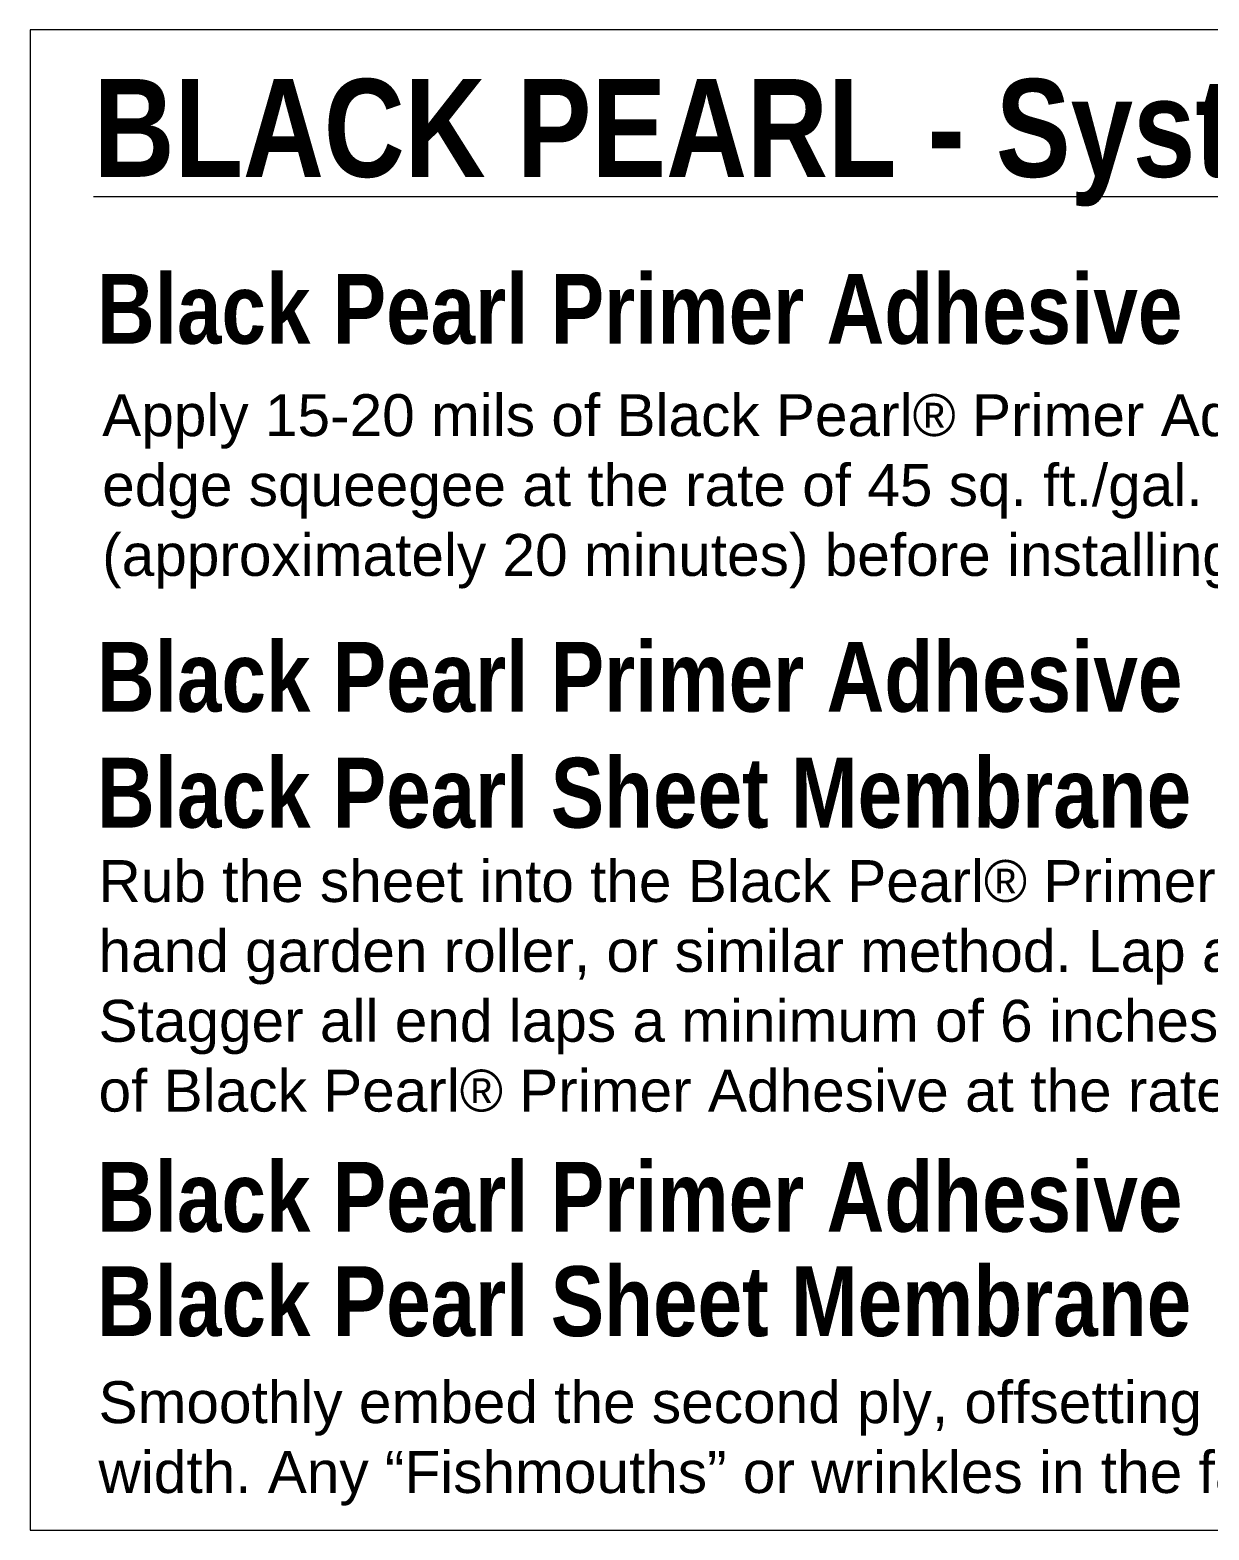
# Model space of a CAD drawing. Header units: inches. Extents: x -441 to 7, y -96 to 2.
# Drawn here: x 0 to 1.661, y 0 to 2.113 of the extents above; entities that cross this region are included whole.
import ezdxf

# ---------------------------------------------------------------- set-up
doc = ezdxf.new("R2010")
doc.units = ezdxf.units.IN
doc.header["$MEASUREMENT"] = 0
doc.layers.add('Text', color=20, linetype='Continuous', lineweight=0)
doc.layers.add('Vector Picture Geometry', color=6, linetype='Continuous', lineweight=0)
doc.styles.add('GENERATED_STYLE_1', font='ARIALN.TTF')
doc.styles.add('GENERATED_STYLE_6', font='ARIALNB.TTF')
doc.styles.get("Standard").update_dxf_attribs({"font": 'arial.ttf'})

msp = doc.modelspace()

# ---------------------------------------------------------------- linework, layer by layer
at = {"layer": 'Vector Picture Geometry', "color": 7, "linetype": 'Continuous', "flags": 128}
msp.add_lwpolyline([(0, 0), (6.85696, 0), (6.85696, 2.11341), (0, 2.11341)], close=True, dxfattribs=at)

# ---------------------------------------------------------------- texts
at = {"layer": 'Text', "attachment_point": 1}
for s, insert, char_height, style in [('\\A1;\\pxql,t4.57143,8.57141;{\\LBLACK PEARL - System Information}', (0.08967, 2.04429), 0.1377953, 'GENERATED_STYLE_6'), ('\\pxi-3,l3,t3;{\\fArial Narrow|b1|i0|c0|p34;Black Pearl Primer Adhesive}', (0.09429, 1.76978), 0.0984252, 'GENERATED_STYLE_1'), ('\\pxi-3,l3,t3;{\\fArial Narrow|b1|i0|c0|p34;Black Pearl Primer Adhesive }', (0.09429, 1.2513), 0.0984252, 'GENERATED_STYLE_1'), ('\\pxi-3,l3,t3;{\\fArial Narrow|b1|i0|c0|p34;Black Pearl Sheet Membrane}', (0.09429, 1.088), 0.0984252, 'GENERATED_STYLE_1'), ('\\pxi-3,l3,t3;{\\fArial Narrow|b1|i0|c0|p34;Black Pearl Primer Adhesive }', (0.09429, 0.51868), 0.0984252, 'GENERATED_STYLE_1'), ('\\pxi-3,l3,t3;{\\fArial Narrow|b1|i0|c0|p34;Black Pearl Sheet Membrane}', (0.09429, 0.37159), 0.0984252, 'GENERATED_STYLE_1')]:
    msp.add_mtext(s, dxfattribs=dict(at, insert=insert, char_height=char_height, style=style))
at = {"layer": 'Text', "char_height": 0.05905512, "attachment_point": 1}
for s, insert, width in [('Apply 15-20 mils of Black Pearl® Primer Adhesive with a non-serrated straight edge squeegee at the rate of 45 sq. ft./gal. Allow it to dry to a tacky condition (approximately 20 minutes) before installing the Black Pearl® Sheet Membrane.', (0.1017, 1.60024), 3.0308007), ('Rub the sheet into the Black Pearl® Primer Adhesive with a stiff broom, squeegee, hand garden roller, or similar method. Lap all edge seams a minimum of 3 inches. Stagger all end laps a minimum of 6 inches. Coat the top of the first ply with 15-20 mils of Black Pearl® Primer Adhesive at the rate of 45 sq.ft./gal. Allow to dry to tack state. ', (0.09654, 0.94386), 3.1739987), ('Smoothly embed the second ply, offsetting the side laps of the first ply by half a sheet’s width. Any “Fishmouths” or wrinkles in the fabric need to be cut out and detailed.', (0.09654, 0.20964), 3.2027603)]:
    msp.add_mtext(s, dxfattribs=dict(at, insert=insert, width=width))

doc.saveas('drawing.dxf')
